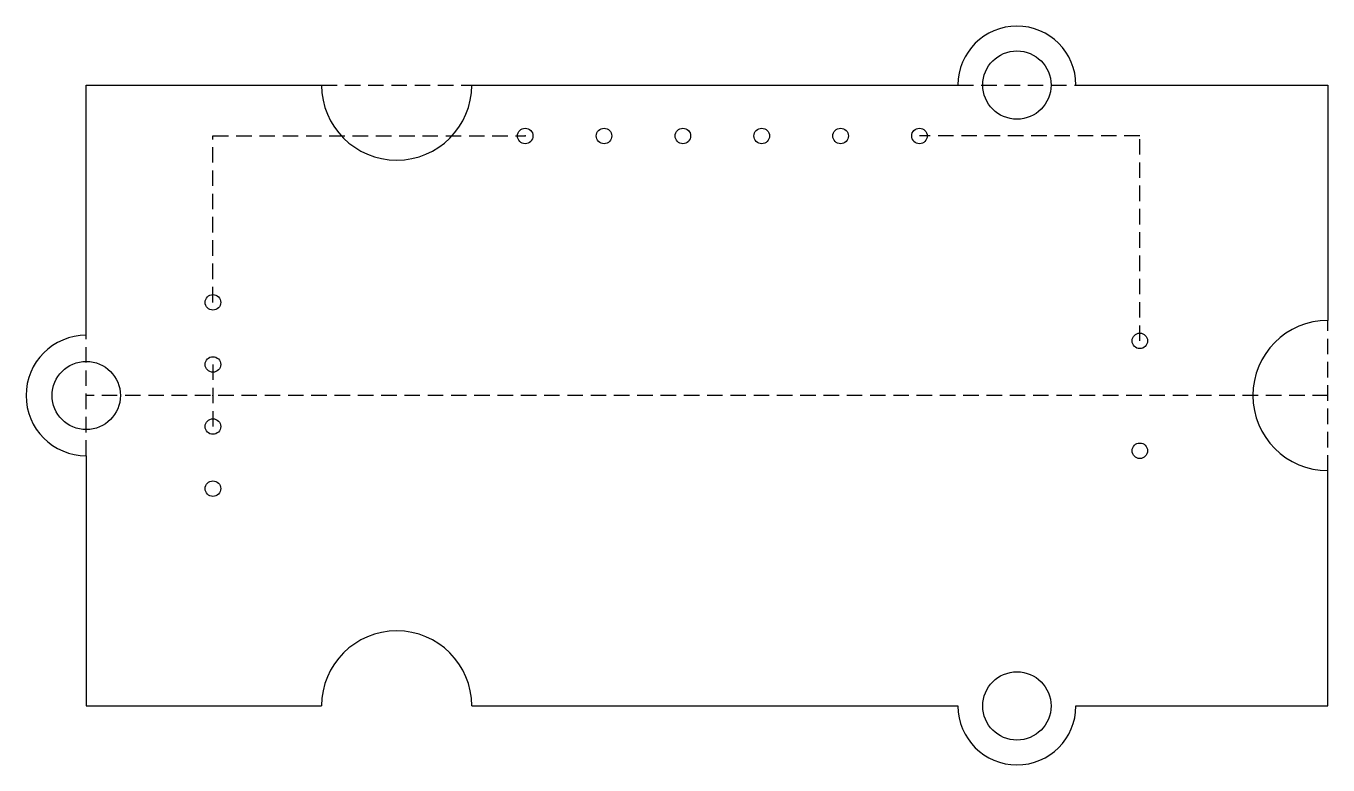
# Model space of a CAD drawing. Header units: millimetres. Extents: x -16.1 to 25.9, y -20.3 to 3.5.
import ezdxf

# ---------------------------------------------------------------- set-up
doc = ezdxf.new("R2010")
doc.units = ezdxf.units.MM
doc.linetypes.add('DASHED', pattern=[0.75, 0.5, -0.25])
doc.layers.get('0').update_dxf_attribs({"linetype": 'CONTINUOUS'})

msp = doc.modelspace()

# ---------------------------------------------------------------- linework, layer by layer
for p, q in [((-14.14, -6.42), (-14.14, 1.64)), ((-14.14, 1.64), (-6.56, 1.64)), ((-1.72, 1.64), (13.94, 1.64)), ((17.74, 1.64), (25.86, 1.64)), ((25.86, 1.64), (25.86, -5.94)), ((-14.14, -10.3), (-14.14, -18.36)), ((25.86, -18.36), (25.86, -10.78)), ((-14.14, -18.36), (-6.56, -18.36)), ((-1.72, -18.36), (13.94, -18.36)), ((17.74, -18.36), (25.86, -18.36))]:
    msp.add_line(p, q)
at = {"linetype": 'DASHED'}
for p, q in [((-6.56, 1.64), (-1.72, 1.64)), ((13.94, 1.64), (17.74, 1.64)), ((-10.06, -5.36), (-10.06, 0)), ((-10.06, 0), (0, 0)), ((19.8, 0), (12.7, 0)), ((19.8, -6.6), (19.8, 0)), ((25.86, -10.78), (25.86, -5.94)), ((-14.14, -10.3), (-14.14, -6.42)), ((-10.06, -7.36), (-10.06, -9.36)), ((25.86, -8.36), (-14.14, -8.36))]:
    msp.add_line(p, q, dxfattribs=at)
for centre, radius in [((15.84, 1.64), 1.1), ((0, 0), 0.25), ((2.54, 0), 0.25), ((5.08, 0), 0.25), ((7.62, 0), 0.25), ((10.16, 0), 0.25), ((12.7, 0), 0.25), ((-10.06, -5.36), 0.25), ((19.8, -6.6), 0.25), ((-10.06, -7.36), 0.25), ((-14.14, -8.36), 1.1), ((-10.06, -9.36), 0.25), ((19.8, -10.14), 0.25), ((-10.06, -11.36), 0.25), ((15.84, -18.36), 1.1)]:
    msp.add_circle(centre, radius)
for centre, radius, start, end in [((15.84, 1.64), 1.9, 0, 180), ((-4.14, 1.64), 2.42, 180, 360), ((25.86, -8.36), 2.42, 90, 270), ((-14.14, -8.36), 1.94, 90, 270), ((-4.14, -18.36), 2.42, 0, 180), ((15.84, -18.36), 1.9, -180, 0)]:
    msp.add_arc(centre, radius, start, end)
for p in [(0, 0), (-10.06, -8.36)]:
    msp.add_point(p)

doc.saveas('drawing.dxf')
